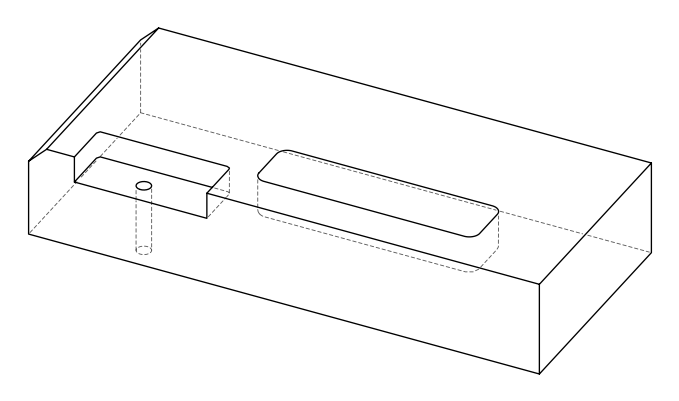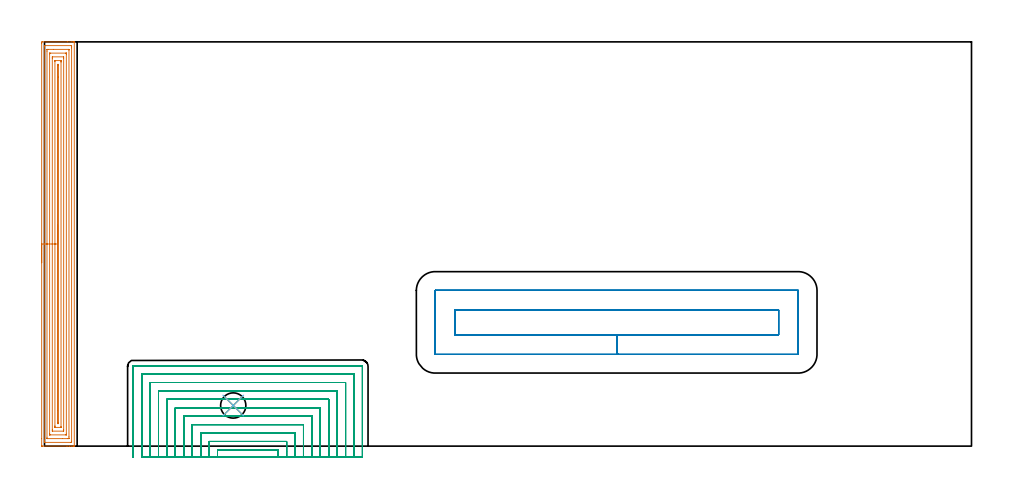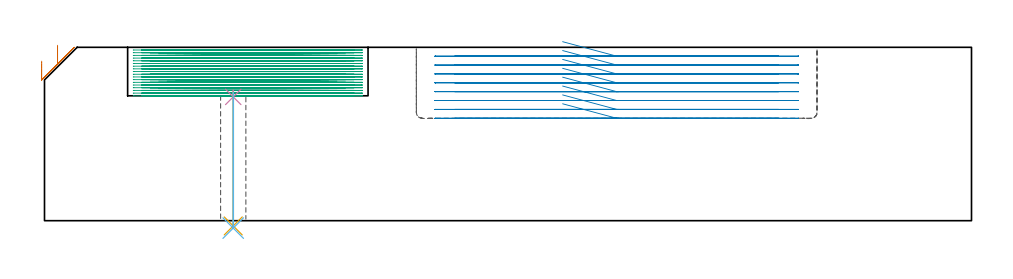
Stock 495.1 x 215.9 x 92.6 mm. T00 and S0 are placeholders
(PLAN: 6 operations, 5 tool changes, 137.2 min)
(1 AREA_MILL | FG_CHAMFER_SURFACE | UGT0205_001 | 12.3 min | 32682 mm3)
(2 MILL_RECTANGULAR_POCKET | POCKET_RECTANGULAR_STRAIGHT | UGT0201_095 | Follow Part, ap 5, ae 75% | 14.43 min | 435019 mm3)
(3 MILL_SLOT | SLOT_PARTIAL_RECTANGULAR | NXT0201_008 | Follow Part, ap 1.5, ae 75% | 109.87 min | 152891 mm3)
(4 SPOT_DRILL | STEP1HOLE | NXT0321_9005460120000 | 0.04 min | 20 mm3)
(5 DRILL_THROUGH_HOLE_INTO_CENTER | STEP1HOLE | NXT0301_042 | 0.29 min | 2580 mm3)
(6 DRILL_TO_ENLARGE_THROUGH_HOLE | STEP1HOLE | NXT0301_102 | 0.3 min | 6959 mm3)
(TOOL UGT0205_001 | Chamfer Mill 20 x 3 x 45 deg. | D20 FL50 Z2)
(TOOL UGT0201_095 | End mill 20 mm | D20 R3 FL38 Z4)
(TOOL NXT0201_008 | ENDMILL 6mm [2P460-0600-NA 1630] | D6 FL26 Z6)
(TOOL NXT0321_9005460120000 | NC Spot Drill, 142deg, 12mm, Carbide, Uncoated | D12 PA142 FL30 Z2)
(TOOL NXT0301_042 | Carbide Drill 7.1mm [860.1-0710-057A1-MM 2214] | D7.1 PA140 FL85 Z2)
(TOOL NXT0301_102 | Carbide Drill 13.5mm [860.1-1350-108A1-MM 2214] | D13.5 PA140 FL123 Z2)
(OP 1 AREA_MILL)
G17 G21 G94 G90
T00 M6
G54
G17 G0 G90 X-1.5 Y97.95 S1061 M3
G43 Z102.6 H0
Z85.2
G94 G1 Y97.988 Z84.328 F250.
Y98.102 Z83.464
Y98.291 Z82.612
Y98.553 Z81.78
Y98.887 Z80.974
Y99.29 Z80.2
Y99.758 Z79.464
Y100.29 Z78.772
Y100.879 Z78.129
Y101.522 Z77.54
Y102.214 Z77.008
Y102.95 Z76.54
Y103.724 Z76.137
Y104.53 Z75.803
Y105.362 Z75.541
Y106.213 Z75.352
Y107.078 Z75.238
Y107.95 Z75.2
X-1.499 Y215.268 Z75.201
X-1.497 Y215.65 Z75.202
X-1.493 Y215.89 Z75.205
X-1.123 Y215.9 Z75.574
X12.276 Z88.972
X14.647 Z91.342
X15.37 Z92.069
X15.589 Z92.289
X15.747 Y215.897 Z92.439
X15.897 Y215.89 Z92.589
X15.9 Y215.715 Z92.6
Y0.184
X15.897 Y0.01 Z92.589
X15.747 Y0.003 Z92.439
X15.589 Y0. Z92.289
X15.369 Z92.069
X14.647 Z91.342
X13.41 Z90.107
X12.019 Z88.714
X-1.123 Z75.574
X-1.384 Y0.003 Z75.314
X-1.492 Y0.01 Z75.206
X-1.499 Y0.121 Z75.199
X-1.5 Y3.985 Z75.2
Y107.95
X-0.086 Z76.614
X-0.085 Y213.315 Z76.615
X-0.079 Y213.881 Z76.621
X-0.029 Y213.89 Z76.671
X0.08 Y213.895 Z76.78
X0.218 Y213.899 Z76.918
X14.236 Z90.936
X14.421 Y213.893 Z91.121
X14.456 Y213.89 Z91.156
X14.479 Y213.881 Z91.179
X14.48 Y213.839 Z91.18
X14.484 Y213.646 Z91.184
X14.485 Y213.48 Z91.185
X14.486 Y212.75 Z91.186
X14.485 Y2.585 Z91.185
X14.479 Y2.019 Z91.179
X14.429 Y2.01 Z91.129
X14.32 Y2.005 Z91.02
X14.182 Y2.001 Z90.882
X0.164 Z76.864
X-0.021 Y2.007 Z76.679
X-0.056 Y2.01 Z76.644
X-0.079 Y2.019 Z76.621
X-0.08 Y2.061 Z76.62
X-0.084 Y2.254 Z76.616
X-0.085 Y2.42 Z76.615
X-0.086 Y3.15 Z76.614
Y107.95
X1.328 Z78.028
X1.329 Y210.977 Z78.029
X1.331 Y211.691 Z78.031
X1.333 Y211.867 Z78.033
X1.335 Y211.888 Z78.035
X1.353 Y211.892 Z78.053
X1.403 Y211.896 Z78.103
X1.505 Y211.898 Z78.205
X2.177 Y211.9 Z78.877
X4.805 Z81.505
X12.963 Y211.899 Z89.663
X13.017 Y211.896 Z89.717
X13.053 Y211.891 Z89.753
X13.065 Y211.887 Z89.765
X13.066 Y211.87 Z89.766
X13.07 Y211.691 Z89.77
X13.071 Y211.511 Z89.771
Y4.923
X13.069 Y4.209 Z89.769
X13.067 Y4.033 Z89.767
X13.065 Y4.012 Z89.765
X13.047 Y4.009 Z89.747
X12.997 Y4.004 Z89.697
X12.895 Y4.002 Z89.595
X12.223 Y4. Z88.923
X9.595 Z86.295
X1.437 Y4.001 Z78.137
X1.383 Y4.004 Z78.083
X1.347 Y4.009 Z78.047
X1.335 Y4.013 Z78.035
X1.334 Y4.03 Z78.034
X1.33 Y4.209 Z78.03
X1.329 Y4.389 Z78.029
X1.328 Y107.95 Z78.028
X2.743 Z79.443
Y209.533
X2.745 Y209.709 Z79.445
X2.748 Y209.848 Z79.448
X2.749 Y209.885 Z79.449
X2.767 Y209.89 Z79.467
X2.821 Y209.893 Z79.521
X3.257 Y209.9 Z79.957
X11.143 Z87.843
X11.579 Y209.895 Z88.279
X11.632 Y209.891 Z88.332
X11.651 Y209.888 Z88.351
X11.652 Y209.871 Z88.352
X11.656 Y209.808 Z88.356
X11.657 Y209.748 Z88.357
Y209.377
Y6.367
X11.655 Y6.191 Z88.355
X11.652 Y6.052 Z88.352
X11.65 Y6.015 Z88.35
X11.633 Y6.01 Z88.333
X11.579 Y6.007 Z88.279
X11.143 Y6. Z87.843
X3.257 Z79.957
X2.821 Y6.005 Z79.521
X2.768 Y6.009 Z79.468
X2.749 Y6.012 Z79.449
X2.747 Y6.029 Z79.447
X2.744 Y6.092 Z79.444
X2.743 Y6.152 Z79.443
Y6.523
Y107.95
X4.157 Z80.857
Y207.22
X4.159 Y207.655 Z80.859
X4.162 Y207.871 Z80.862
X4.163 Y207.89 Z80.863
X4.19 Y207.894 Z80.89
X4.248 Y207.898 Z80.948
X4.343 Y207.9 Z81.043
X10.13 Y207.899 Z86.83
X10.184 Y207.897 Z86.884
X10.223 Y207.891 Z86.923
X10.236 Y207.886 Z86.936
X10.238 Y207.868 Z86.938
X10.241 Y207.66 Z86.941
X10.243 Y207.243 Z86.943
Y8.68
X10.241 Y8.245 Z86.941
X10.238 Y8.029 Z86.938
X10.236 Y8.01 Z86.936
X10.21 Y8.006 Z86.91
X10.152 Y8.002 Z86.852
X10.057 Y8. Z86.757
X4.27 Y8.001 Z80.97
X4.215 Y8.003 Z80.915
X4.177 Y8.009 Z80.877
X4.164 Y8.014 Z80.864
X4.162 Y8.032 Z80.862
X4.159 Y8.24 Z80.859
X4.157 Y8.657 Z80.857
Y107.95
X5.571 Z82.271
X5.572 Y205.431 Z82.272
X5.573 Y205.75 Z82.273
X5.576 Y205.858 Z82.276
X5.578 Y205.889 Z82.278
X5.599 Y205.892 Z82.299
X5.656 Y205.896 Z82.356
X5.886 Y205.899 Z82.586
X8.514 Z85.214
X8.667 Y205.897 Z85.367
X8.789 Y205.892 Z85.489
X8.822 Y205.89 Z85.522
X8.824 Y205.843 Z85.524
X8.826 Y205.752 Z85.526
X8.828 Y205.431 Z85.528
X8.829 Y205.11 Z85.529
X8.828 Y10.469 Z85.528
X8.827 Y10.15 Z85.527
X8.824 Y10.042 Z85.524
X8.822 Y10.011 Z85.522
X8.801 Y10.008 Z85.501
X8.744 Y10.005 Z85.444
X8.514 Y10.001 Z85.214
X5.886 Z82.586
X5.733 Y10.003 Z82.433
X5.611 Y10.008 Z82.311
X5.578 Y10.01 Z82.278
X5.576 Y10.057 Z82.276
X5.574 Y10.148 Z82.274
X5.572 Y10.469 Z82.272
X5.571 Y10.79 Z82.271
Y107.95
X6.985 Z83.685
X6.986 Y203.414 Z83.686
X6.987 Y203.642 Z83.687
X6.991 Y203.861 Z83.691
X6.992 Y203.883 Z83.692
X7. Y203.89 Z83.7
X7.032 Y203.895 Z83.732
X7.074 Y203.898 Z83.774
X7.387 Z84.087
X7.404 Y203.894 Z84.104
X7.408 Y203.89 Z84.108
X7.411 Y203.874 Z84.111
X7.414 Y203.642 Z84.114
X7.415 Y197.037 Z84.115
X7.414 Y12.486 Z84.114
X7.413 Y12.258 Z84.113
X7.409 Y12.039 Z84.109
X7.408 Y12.017 Z84.108
X7.4 Y12.01 Z84.1
X7.368 Y12.005 Z84.068
X7.326 Y12.002 Z84.026
X7.013 Z83.713
X6.996 Y12.006 Z83.696
X6.992 Y12.01 Z83.692
X6.989 Y12.026 Z83.689
X6.986 Y12.258 Z83.686
X6.985 Y19.077 Z83.685
Y107.95
Y108.822 Z83.723
Y109.686 Z83.837
Y110.538 Z84.026
Y111.37 Z84.288
Y112.176 Z84.622
Y112.95 Z85.025
Y113.686 Z85.494
Y114.378 Z86.025
Y115.021 Z86.614
Y115.61 Z87.257
Y116.141 Z87.95
Y116.61 Z88.685
Y117.013 Z89.459
Y117.347 Z90.265
Y117.609 Z91.097
Y117.798 Z91.949
Y117.912 Z92.814
Y117.95 Z93.685
G0 Z102.6
M5
M2
(OP 2 MILL_RECTANGULAR_POCKET)
G17 G21 G94 G90
T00 M6
G54
G17 G0 G90 X276.723 Y59.5 S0 M3
G43 Z102.6 H0
Z95.6
G94 G1 X305.6 Z87.862 F250.
X392.1 F500.
Y72.7
X219.1
Y59.5
X305.6
Y49.
X402.5
X402.555 Y49.005
X402.595 Y49.045
X402.6 Y49.1
Y83.1
X402.595 Y83.155
X402.555 Y83.195
X402.5 Y83.2
X208.7
X208.645 Y83.195
X208.605 Y83.155
X208.6 Y83.1
Y49.1
X208.605 Y49.045
X208.645 Y49.005
X208.7 Y49.
X305.6
X306.6
G0 X276.723 Y59.5 Z90.862
G1 X305.6 Z83.125 F250.
X392.1 F500.
Y72.7
X219.1
Y59.5
X305.6
Y49.
X402.5
X402.555 Y49.005
X402.595 Y49.045
X402.6 Y49.1
Y83.1
X402.595 Y83.155
X402.555 Y83.195
X402.5 Y83.2
X208.7
X208.645 Y83.195
X208.605 Y83.155
X208.6 Y83.1
Y49.1
X208.605 Y49.045
X208.645 Y49.005
X208.7 Y49.
X305.6
X306.6
G0 X276.723 Y59.5 Z86.125
G1 X305.6 Z78.387 F250.
X392.1 F500.
Y72.7
X219.1
Y59.5
X305.6
Y49.
X402.5
X402.555 Y49.005
X402.595 Y49.045
X402.6 Y49.1
Y83.1
X402.595 Y83.155
X402.555 Y83.195
X402.5 Y83.2
X208.7
X208.645 Y83.195
X208.605 Y83.155
X208.6 Y83.1
Y49.1
X208.605 Y49.045
X208.645 Y49.005
X208.7 Y49.
X305.6
X306.6
G0 X276.723 Y59.5 Z81.387
G1 X305.6 Z73.65 F250.
X392.1 F500.
Y72.7
X219.1
Y59.5
X305.6
Y49.
X402.5
X402.555 Y49.005
X402.595 Y49.045
X402.6 Y49.1
Y83.1
X402.595 Y83.155
X402.555 Y83.195
X402.5 Y83.2
X208.7
X208.645 Y83.195
X208.605 Y83.155
X208.6 Y83.1
Y49.1
X208.605 Y49.045
X208.645 Y49.005
X208.7 Y49.
X305.6
X306.6
G0 X276.723 Y59.5 Z76.65
G1 X305.6 Z68.912 F250.
X392.1 F500.
Y72.7
X219.1
Y59.5
X305.6
Y49.
X402.5
X402.555 Y49.005
X402.595 Y49.045
X402.6 Y49.1
Y83.1
X402.595 Y83.155
X402.555 Y83.195
X402.5 Y83.2
X208.7
X208.645 Y83.195
X208.605 Y83.155
X208.6 Y83.1
Y49.1
X208.605 Y49.045
X208.645 Y49.005
X208.7 Y49.
X305.6
X306.6
G0 X276.723 Y59.5 Z71.912
G1 X305.6 Z64.175 F250.
X392.1 F500.
Y72.7
X219.1
Y59.5
X305.6
Y49.
X402.5
X402.555 Y49.005
X402.595 Y49.045
X402.6 Y49.1
Y83.1
X402.595 Y83.155
X402.555 Y83.195
X402.5 Y83.2
X208.7
X208.645 Y83.195
X208.605 Y83.155
X208.6 Y83.1
Y49.1
X208.605 Y49.045
X208.645 Y49.005
X208.7 Y49.
X305.6
X306.6
G0 X276.723 Y59.5 Z67.175
G1 X305.6 Z59.437 F250.
X392.1 F500.
Y72.7
X219.1
Y59.5
X305.6
Y49.
X402.5
X402.555 Y49.005
X402.595 Y49.045
X402.6 Y49.1
Y83.1
X402.595 Y83.155
X402.555 Y83.195
X402.5 Y83.2
X208.7
X208.645 Y83.195
X208.605 Y83.155
X208.6 Y83.1
Y49.1
X208.605 Y49.045
X208.645 Y49.005
X208.7 Y49.
X305.6
X306.6
G0 X276.723 Y59.5 Z62.437
G1 X305.6 Z54.7 F250.
X392.1 F500.
Y72.7
X219.1
Y59.5
X305.6
Y49.
X402.5
X402.555 Y49.005
X402.595 Y49.045
X402.6 Y49.1
Y83.1
X402.595 Y83.155
X402.555 Y83.195
X402.5 Y83.2
X208.7
X208.645 Y83.195
X208.605 Y83.155
X208.6 Y83.1
Y49.1
X208.605 Y49.045
X208.645 Y49.005
X208.7 Y49.
X305.6
X306.6
G0 Z102.6
M5
M2
(OP 3 MILL_SLOT)
G17 G21 G94 G90
T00 M6
G54
G17 G0 G90 X124.8 Y-6. S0 M3
G43 Z102.6 H1
Z91.161
G94 G1 Y-3. F250.
Y-2. F500.
X92.4
Y-3.
Y-6. F250.
X129.3
Y-3.
Y2.5 F500.
X87.9
Y-3.
Y-6. F250.
X133.8
Y-3.
Y7. F500.
X83.4
Y-3.
Y-6. F250.
X138.3
Y-3.
Y11.5 F500.
X78.9
Y-3.
Y-6. F250.
X142.8
Y-3.
Y16. F500.
X74.4
Y-3.
Y-6. F250.
X147.3
Y-3.
Y20.5 F500.
X69.9
Y-3.
Y-6. F250.
X151.8
Y-3.
Y25. F500.
X65.4
Y-3.
Y-6. F250.
X156.3
Y-3.
Y29.5 F500.
X60.9
Y-3.
Y-6. F250.
X160.8
Y-3.
Y34. F500.
X56.4
Y-3.
Y-6. F250.
X165.3
Y-3.
Y38.5 F500.
X51.9
Y-3.
Y-6. F250.
X169.8
Y-3.
Y42.7 F500.
G3 X169.5 Y43. R0.3
G1 X47.7
G3 X47.4 Y42.7 R0.3
G1 Y-3.
Y-6. F250.
G0 X124.8 Z89.722
G1 Y-3.
Y-2. F500.
X92.4
Y-3.
Y-6. F250.
X129.3
Y-3.
Y2.5 F500.
X87.9
Y-3.
Y-6. F250.
X133.8
Y-3.
Y7. F500.
X83.4
Y-3.
Y-6. F250.
X138.3
Y-3.
Y11.5 F500.
X78.9
Y-3.
Y-6. F250.
X142.8
Y-3.
Y16. F500.
X74.4
Y-3.
Y-6. F250.
X147.3
Y-3.
Y20.5 F500.
X69.9
Y-3.
Y-6. F250.
X151.8
Y-3.
Y25. F500.
X65.4
Y-3.
Y-6. F250.
X156.3
Y-3.
Y29.5 F500.
X60.9
Y-3.
Y-6. F250.
X160.8
Y-3.
Y34. F500.
X56.4
Y-3.
Y-6. F250.
X165.3
Y-3.
Y38.5 F500.
X51.9
Y-3.
Y-6. F250.
X169.8
Y-3.
Y42.7 F500.
G3 X169.5 Y43. R0.3
G1 X47.7
G3 X47.4 Y42.7 R0.3
G1 Y-3.
Y-6. F250.
G0 X124.8 Z88.283
G1 Y-3.
Y-2. F500.
X92.4
Y-3.
Y-6. F250.
X129.3
Y-3.
Y2.5 F500.
X87.9
Y-3.
Y-6. F250.
X133.8
Y-3.
Y7. F500.
X83.4
Y-3.
Y-6. F250.
X138.3
Y-3.
Y11.5 F500.
X78.9
Y-3.
Y-6. F250.
X142.8
Y-3.
Y16. F500.
X74.4
Y-3.
Y-6. F250.
X147.3
Y-3.
Y20.5 F500.
X69.9
Y-3.
Y-6. F250.
X151.8
Y-3.
Y25. F500.
X65.4
Y-3.
Y-6. F250.
X156.3
Y-3.
Y29.5 F500.
X60.9
Y-3.
Y-6. F250.
X160.8
Y-3.
Y34. F500.
X56.4
Y-3.
Y-6. F250.
X165.3
Y-3.
Y38.5 F500.
X51.9
Y-3.
Y-6. F250.
X169.8
Y-3.
Y42.7 F500.
G3 X169.5 Y43. R0.3
G1 X47.7
G3 X47.4 Y42.7 R0.3
G1 Y-3.
Y-6. F250.
G0 X124.8 Z86.844
G1 Y-3.
Y-2. F500.
X92.4
Y-3.
Y-6. F250.
X129.3
Y-3.
Y2.5 F500.
X87.9
Y-3.
Y-6. F250.
X133.8
Y-3.
Y7. F500.
X83.4
Y-3.
Y-6. F250.
X138.3
Y-3.
Y11.5 F500.
X78.9
Y-3.
Y-6. F250.
X142.8
Y-3.
Y16. F500.
X74.4
Y-3.
Y-6. F250.
X147.3
Y-3.
Y20.5 F500.
X69.9
Y-3.
Y-6. F250.
X151.8
Y-3.
Y25. F500.
X65.4
Y-3.
Y-6. F250.
X156.3
Y-3.
Y29.5 F500.
X60.9
Y-3.
Y-6. F250.
X160.8
Y-3.
Y34. F500.
X56.4
Y-3.
Y-6. F250.
X165.3
Y-3.
Y38.5 F500.
X51.9
Y-3.
Y-6. F250.
X169.8
Y-3.
Y42.7 F500.
G3 X169.5 Y43. R0.3
G1 X47.7
G3 X47.4 Y42.7 R0.3
G1 Y-3.
Y-6. F250.
G0 X124.8 Z85.405
G1 Y-3.
Y-2. F500.
X92.4
Y-3.
Y-6. F250.
X129.3
Y-3.
Y2.5 F500.
X87.9
Y-3.
Y-6. F250.
X133.8
Y-3.
Y7. F500.
X83.4
Y-3.
Y-6. F250.
X138.3
Y-3.
Y11.5 F500.
X78.9
Y-3.
Y-6. F250.
X142.8
Y-3.
Y16. F500.
X74.4
Y-3.
Y-6. F250.
X147.3
Y-3.
Y20.5 F500.
X69.9
Y-3.
Y-6. F250.
X151.8
Y-3.
Y25. F500.
X65.4
Y-3.
Y-6. F250.
X156.3
Y-3.
Y29.5 F500.
X60.9
Y-3.
Y-6. F250.
X160.8
Y-3.
Y34. F500.
X56.4
Y-3.
Y-6. F250.
X165.3
Y-3.
Y38.5 F500.
X51.9
Y-3.
Y-6. F250.
X169.8
Y-3.
Y42.7 F500.
G3 X169.5 Y43. R0.3
G1 X47.7
G3 X47.4 Y42.7 R0.3
G1 Y-3.
Y-6. F250.
G0 X124.8 Z83.967
G1 Y-3.
Y-2. F500.
X92.4
Y-3.
Y-6. F250.
X129.3
Y-3.
Y2.5 F500.
X87.9
Y-3.
Y-6. F250.
X133.8
Y-3.
Y7. F500.
X83.4
Y-3.
Y-6. F250.
X138.3
Y-3.
Y11.5 F500.
X78.9
Y-3.
Y-6. F250.
X142.8
Y-3.
Y16. F500.
X74.4
Y-3.
Y-6. F250.
X147.3
Y-3.
Y20.5 F500.
X69.9
Y-3.
Y-6. F250.
X151.8
Y-3.
Y25. F500.
X65.4
Y-3.
Y-6. F250.
X156.3
Y-3.
Y29.5 F500.
X60.9
Y-3.
Y-6. F250.
X160.8
Y-3.
Y34. F500.
X56.4
Y-3.
Y-6. F250.
X165.3
Y-3.
Y38.5 F500.
X51.9
Y-3.
Y-6. F250.
X169.8
Y-3.
Y42.7 F500.
G3 X169.5 Y43. R0.3
G1 X47.7
G3 X47.4 Y42.7 R0.3
G1 Y-3.
Y-6. F250.
G0 X124.8 Z82.528
G1 Y-3.
Y-2. F500.
X92.4
Y-3.
Y-6. F250.
X129.3
Y-3.
Y2.5 F500.
X87.9
Y-3.
Y-6. F250.
X133.8
Y-3.
Y7. F500.
X83.4
Y-3.
Y-6. F250.
X138.3
Y-3.
Y11.5 F500.
X78.9
Y-3.
Y-6. F250.
X142.8
Y-3.
Y16. F500.
X74.4
Y-3.
Y-6. F250.
X147.3
Y-3.
Y20.5 F500.
X69.9
Y-3.
Y-6. F250.
X151.8
Y-3.
Y25. F500.
X65.4
Y-3.
Y-6. F250.
X156.3
Y-3.
Y29.5 F500.
X60.9
Y-3.
Y-6. F250.
X160.8
Y-3.
Y34. F500.
X56.4
Y-3.
Y-6. F250.
X165.3
Y-3.
Y38.5 F500.
X51.9
Y-3.
Y-6. F250.
X169.8
Y-3.
Y42.7 F500.
G3 X169.5 Y43. R0.3
G1 X47.7
G3 X47.4 Y42.7 R0.3
G1 Y-3.
Y-6. F250.
G0 X124.8 Z81.089
G1 Y-3.
Y-2. F500.
X92.4
Y-3.
Y-6. F250.
X129.3
Y-3.
Y2.5 F500.
X87.9
Y-3.
Y-6. F250.
X133.8
Y-3.
Y7. F500.
X83.4
Y-3.
Y-6. F250.
X138.3
Y-3.
Y11.5 F500.
X78.9
Y-3.
Y-6. F250.
X142.8
Y-3.
Y16. F500.
X74.4
Y-3.
Y-6. F250.
X147.3
Y-3.
Y20.5 F500.
X69.9
Y-3.
Y-6. F250.
X151.8
Y-3.
Y25. F500.
X65.4
Y-3.
Y-6. F250.
X156.3
Y-3.
Y29.5 F500.
X60.9
Y-3.
Y-6. F250.
X160.8
Y-3.
Y34. F500.
X56.4
Y-3.
Y-6. F250.
X165.3
Y-3.
Y38.5 F500.
X51.9
Y-3.
Y-6. F250.
X169.8
Y-3.
Y42.7 F500.
G3 X169.5 Y43. R0.3
G1 X47.7
G3 X47.4 Y42.7 R0.3
G1 Y-3.
Y-6. F250.
G0 X124.8 Z79.65
G1 Y-3.
Y-2. F500.
X92.4
Y-3.
Y-6. F250.
X129.3
Y-3.
Y2.5 F500.
X87.9
Y-3.
Y-6. F250.
X133.8
Y-3.
Y7. F500.
X83.4
Y-3.
Y-6. F250.
X138.3
Y-3.
Y11.5 F500.
X78.9
Y-3.
Y-6. F250.
X142.8
Y-3.
Y16. F500.
X74.4
Y-3.
Y-6. F250.
X147.3
Y-3.
Y20.5 F500.
X69.9
Y-3.
Y-6. F250.
X151.8
Y-3.
Y25. F500.
X65.4
Y-3.
Y-6. F250.
X156.3
Y-3.
Y29.5 F500.
X60.9
Y-3.
Y-6. F250.
X160.8
Y-3.
Y34. F500.
X56.4
Y-3.
Y-6. F250.
X165.3
Y-3.
Y38.5 F500.
X51.9
Y-3.
Y-6. F250.
X169.8
Y-3.
Y42.7 F500.
G3 X169.5 Y43. R0.3
G1 X47.7
G3 X47.4 Y42.7 R0.3
G1 Y-3.
Y-6. F250.
G0 X124.8 Z78.211
G1 Y-3.
Y-2. F500.
X92.4
Y-3.
Y-6. F250.
X129.3
Y-3.
Y2.5 F500.
X87.9
Y-3.
Y-6. F250.
X133.8
Y-3.
Y7. F500.
X83.4
Y-3.
Y-6. F250.
X138.3
Y-3.
Y11.5 F500.
X78.9
Y-3.
Y-6. F250.
X142.8
Y-3.
Y16. F500.
X74.4
Y-3.
Y-6. F250.
X147.3
Y-3.
Y20.5 F500.
X69.9
Y-3.
Y-6. F250.
X151.8
Y-3.
Y25. F500.
X65.4
Y-3.
Y-6. F250.
X156.3
Y-3.
Y29.5 F500.
X60.9
Y-3.
Y-6. F250.
X160.8
Y-3.
Y34. F500.
X56.4
Y-3.
Y-6. F250.
X165.3
Y-3.
Y38.5 F500.
X51.9
Y-3.
Y-6. F250.
X169.8
Y-3.
Y42.7 F500.
G3 X169.5 Y43. R0.3
G1 X47.7
G3 X47.4 Y42.7 R0.3
G1 Y-3.
Y-6. F250.
G0 X124.8 Z76.772
G1 Y-3.
Y-2. F500.
X92.4
Y-3.
Y-6. F250.
X129.3
Y-3.
Y2.5 F500.
X87.9
Y-3.
Y-6. F250.
X133.8
Y-3.
Y7. F500.
X83.4
Y-3.
Y-6. F250.
X138.3
Y-3.
Y11.5 F500.
X78.9
Y-3.
Y-6. F250.
X142.8
Y-3.
Y16. F500.
X74.4
Y-3.
Y-6. F250.
X147.3
Y-3.
Y20.5 F500.
X69.9
Y-3.
Y-6. F250.
X151.8
Y-3.
Y25. F500.
X65.4
Y-3.
Y-6. F250.
X156.3
Y-3.
Y29.5 F500.
X60.9
Y-3.
Y-6. F250.
X160.8
Y-3.
Y34. F500.
X56.4
Y-3.
Y-6. F250.
X165.3
Y-3.
Y38.5 F500.
X51.9
Y-3.
Y-6. F250.
X169.8
Y-3.
Y42.7 F500.
G3 X169.5 Y43. R0.3
G1 X47.7
G3 X47.4 Y42.7 R0.3
G1 Y-3.
Y-6. F250.
G0 X124.8 Z75.333
G1 Y-3.
Y-2. F500.
X92.4
Y-3.
Y-6. F250.
X129.3
Y-3.
Y2.5 F500.
X87.9
Y-3.
Y-6. F250.
X133.8
Y-3.
Y7. F500.
X83.4
Y-3.
Y-6. F250.
X138.3
Y-3.
Y11.5 F500.
X78.9
Y-3.
Y-6. F250.
X142.8
Y-3.
Y16. F500.
X74.4
Y-3.
Y-6. F250.
X147.3
Y-3.
Y20.5 F500.
X69.9
Y-3.
Y-6. F250.
X151.8
Y-3.
Y25. F500.
X65.4
Y-3.
Y-6. F250.
X156.3
Y-3.
Y29.5 F500.
X60.9
Y-3.
Y-6. F250.
X160.8
Y-3.
Y34. F500.
X56.4
Y-3.
Y-6. F250.
X165.3
Y-3.
Y38.5 F500.
X51.9
Y-3.
Y-6. F250.
X169.8
Y-3.
Y42.7 F500.
G3 X169.5 Y43. R0.3
G1 X47.7
G3 X47.4 Y42.7 R0.3
G1 Y-3.
Y-6. F250.
G0 X124.8 Z73.894
G1 Y-3.
Y-2. F500.
X92.4
Y-3.
Y-6. F250.
X129.3
Y-3.
Y2.5 F500.
X87.9
Y-3.
Y-6. F250.
X133.8
Y-3.
Y7. F500.
X83.4
Y-3.
Y-6. F250.
X138.3
Y-3.
Y11.5 F500.
X78.9
Y-3.
Y-6. F250.
X142.8
Y-3.
Y16. F500.
X74.4
Y-3.
Y-6. F250.
X147.3
Y-3.
Y20.5 F500.
X69.9
Y-3.
Y-6. F250.
X151.8
Y-3.
Y25. F500.
X65.4
Y-3.
Y-6. F250.
X156.3
Y-3.
Y29.5 F500.
X60.9
Y-3.
Y-6. F250.
X160.8
Y-3.
Y34. F500.
X56.4
Y-3.
Y-6. F250.
X165.3
Y-3.
Y38.5 F500.
X51.9
Y-3.
Y-6. F250.
X169.8
Y-3.
Y42.7 F500.
G3 X169.5 Y43. R0.3
G1 X47.7
G3 X47.4 Y42.7 R0.3
G1 Y-3.
Y-6. F250.
G0 X124.8 Z72.456
G1 Y-3.
Y-2. F500.
X92.4
Y-3.
Y-6. F250.
X129.3
Y-3.
Y2.5 F500.
X87.9
Y-3.
Y-6. F250.
X133.8
Y-3.
Y7. F500.
X83.4
Y-3.
Y-6. F250.
X138.3
Y-3.
Y11.5 F500.
X78.9
Y-3.
Y-6. F250.
X142.8
Y-3.
Y16. F500.
X74.4
Y-3.
Y-6. F250.
X147.3
Y-3.
Y20.5 F500.
X69.9
Y-3.
Y-6. F250.
X151.8
Y-3.
Y25. F500.
X65.4
Y-3.
Y-6. F250.
X156.3
Y-3.
Y29.5 F500.
X60.9
Y-3.
Y-6. F250.
X160.8
Y-3.
Y34. F500.
X56.4
Y-3.
Y-6. F250.
X165.3
Y-3.
Y38.5 F500.
X51.9
Y-3.
Y-6. F250.
X169.8
Y-3.
Y42.7 F500.
G3 X169.5 Y43. R0.3
G1 X47.7
G3 X47.4 Y42.7 R0.3
G1 Y-3.
Y-6. F250.
G0 X124.8 Z71.017
G1 Y-3.
Y-2. F500.
X92.4
Y-3.
Y-6. F250.
X129.3
Y-3.
Y2.5 F500.
X87.9
Y-3.
Y-6. F250.
X133.8
Y-3.
Y7. F500.
X83.4
Y-3.
Y-6. F250.
X138.3
Y-3.
Y11.5 F500.
X78.9
Y-3.
Y-6. F250.
X142.8
Y-3.
Y16. F500.
X74.4
Y-3.
Y-6. F250.
X147.3
Y-3.
Y20.5 F500.
X69.9
Y-3.
Y-6. F250.
X151.8
Y-3.
Y25. F500.
X65.4
Y-3.
Y-6. F250.
X156.3
Y-3.
Y29.5 F500.
X60.9
Y-3.
Y-6. F250.
X160.8
Y-3.
Y34. F500.
X56.4
Y-3.
Y-6. F250.
X165.3
Y-3.
Y38.5 F500.
X51.9
Y-3.
Y-6. F250.
X169.8
Y-3.
Y42.7 F500.
G3 X169.5 Y43. R0.3
G1 X47.7
G3 X47.4 Y42.7 R0.3
G1 Y-3.
Y-6. F250.
G0 X124.8 Z69.578
G1 Y-3.
Y-2. F500.
X92.4
Y-3.
Y-6. F250.
X129.3
Y-3.
Y2.5 F500.
X87.9
Y-3.
Y-6. F250.
X133.8
Y-3.
Y7. F500.
X83.4
Y-3.
Y-6. F250.
X138.3
Y-3.
Y11.5 F500.
X78.9
Y-3.
Y-6. F250.
X142.8
Y-3.
Y16. F500.
X74.4
Y-3.
Y-6. F250.
X147.3
Y-3.
Y20.5 F500.
X69.9
Y-3.
Y-6. F250.
X151.8
Y-3.
Y25. F500.
X65.4
Y-3.
Y-6. F250.
X156.3
Y-3.
Y29.5 F500.
X60.9
Y-3.
Y-6. F250.
X160.8
Y-3.
Y34. F500.
X56.4
Y-3.
Y-6. F250.
X165.3
Y-3.
Y38.5 F500.
X51.9
Y-3.
Y-6. F250.
X169.8
Y-3.
Y42.7 F500.
G3 X169.5 Y43. R0.3
G1 X47.7
G3 X47.4 Y42.7 R0.3
G1 Y-3.
Y-6. F250.
G0 X124.8 Z68.139
G1 Y-3.
Y-2. F500.
X92.4
Y-3.
Y-6. F250.
X129.3
Y-3.
Y2.5 F500.
X87.9
Y-3.
Y-6. F250.
X133.8
Y-3.
Y7. F500.
X83.4
Y-3.
Y-6. F250.
X138.3
Y-3.
Y11.5 F500.
X78.9
Y-3.
Y-6. F250.
X142.8
Y-3.
Y16. F500.
X74.4
Y-3.
Y-6. F250.
X147.3
Y-3.
Y20.5 F500.
X69.9
Y-3.
Y-6. F250.
X151.8
Y-3.
Y25. F500.
X65.4
Y-3.
Y-6. F250.
X156.3
Y-3.
Y29.5 F500.
X60.9
Y-3.
Y-6. F250.
X160.8
Y-3.
Y34. F500.
X56.4
Y-3.
Y-6. F250.
X165.3
Y-3.
Y38.5 F500.
X51.9
Y-3.
Y-6. F250.
X169.8
Y-3.
Y42.7 F500.
G3 X169.5 Y43. R0.3
G1 X47.7
G3 X47.4 Y42.7 R0.3
G1 Y-3.
Y-6. F250.
G0 X124.8 Z66.7
G1 Y-3.
Y-2. F500.
X92.4
Y-3.
Y-6. F250.
X129.3
Y-3.
Y2.5 F500.
X87.9
Y-3.
Y-6. F250.
X133.8
Y-3.
Y7. F500.
X83.4
Y-3.
Y-6. F250.
X138.3
Y-3.
Y11.5 F500.
X78.9
Y-3.
Y-6. F250.
X142.8
Y-3.
Y16. F500.
X74.4
Y-3.
Y-6. F250.
X147.3
Y-3.
Y20.5 F500.
X69.9
Y-3.
Y-6. F250.
X151.8
Y-3.
Y25. F500.
X65.4
Y-3.
Y-6. F250.
X156.3
Y-3.
Y29.5 F500.
X60.9
Y-3.
Y-6. F250.
X160.8
Y-3.
Y34. F500.
X56.4
Y-3.
Y-6. F250.
X165.3
Y-3.
Y38.5 F500.
X51.9
Y-3.
Y-6. F250.
X169.8
Y-3.
Y42.7 F500.
G3 X169.5 Y43. R0.3
G1 X47.7
G3 X47.4 Y42.7 R0.3
G1 Y-3.
Y-6. F250.
G0 Z102.6
M5
M2
(OP 4 SPOT_DRILL)
G17 G21 G94 G90
T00 M6
G54
G17 G0 G90 X100.8 Y21.7 S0 M3
G43 Z102.6 H0
G94 G81 G98 Z66.11 F250. R69.7
G80
M5
M2
(OP 5 DRILL_THROUGH_HOLE_INTO_CENTER)
G17 G21 G94 G90
T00 M6
G54
G17 G0 G90 X100.8 Y21.7 S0 M3
G43 Z102.6 H1
G94 G73 G98 Z-2.792 F250. Q6.949 R68.7
G80
M5
M2
(OP 6 DRILL_TO_ENLARGE_THROUGH_HOLE)
G17 G21 G94 G90
T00 M6
G54
G17 G0 G90 X100.8 Y21.7 S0 M3
G43 Z102.6 H1
G94 G73 G98 Z-3.957 F250. Q11.776 R68.7
G80
M5
M2
